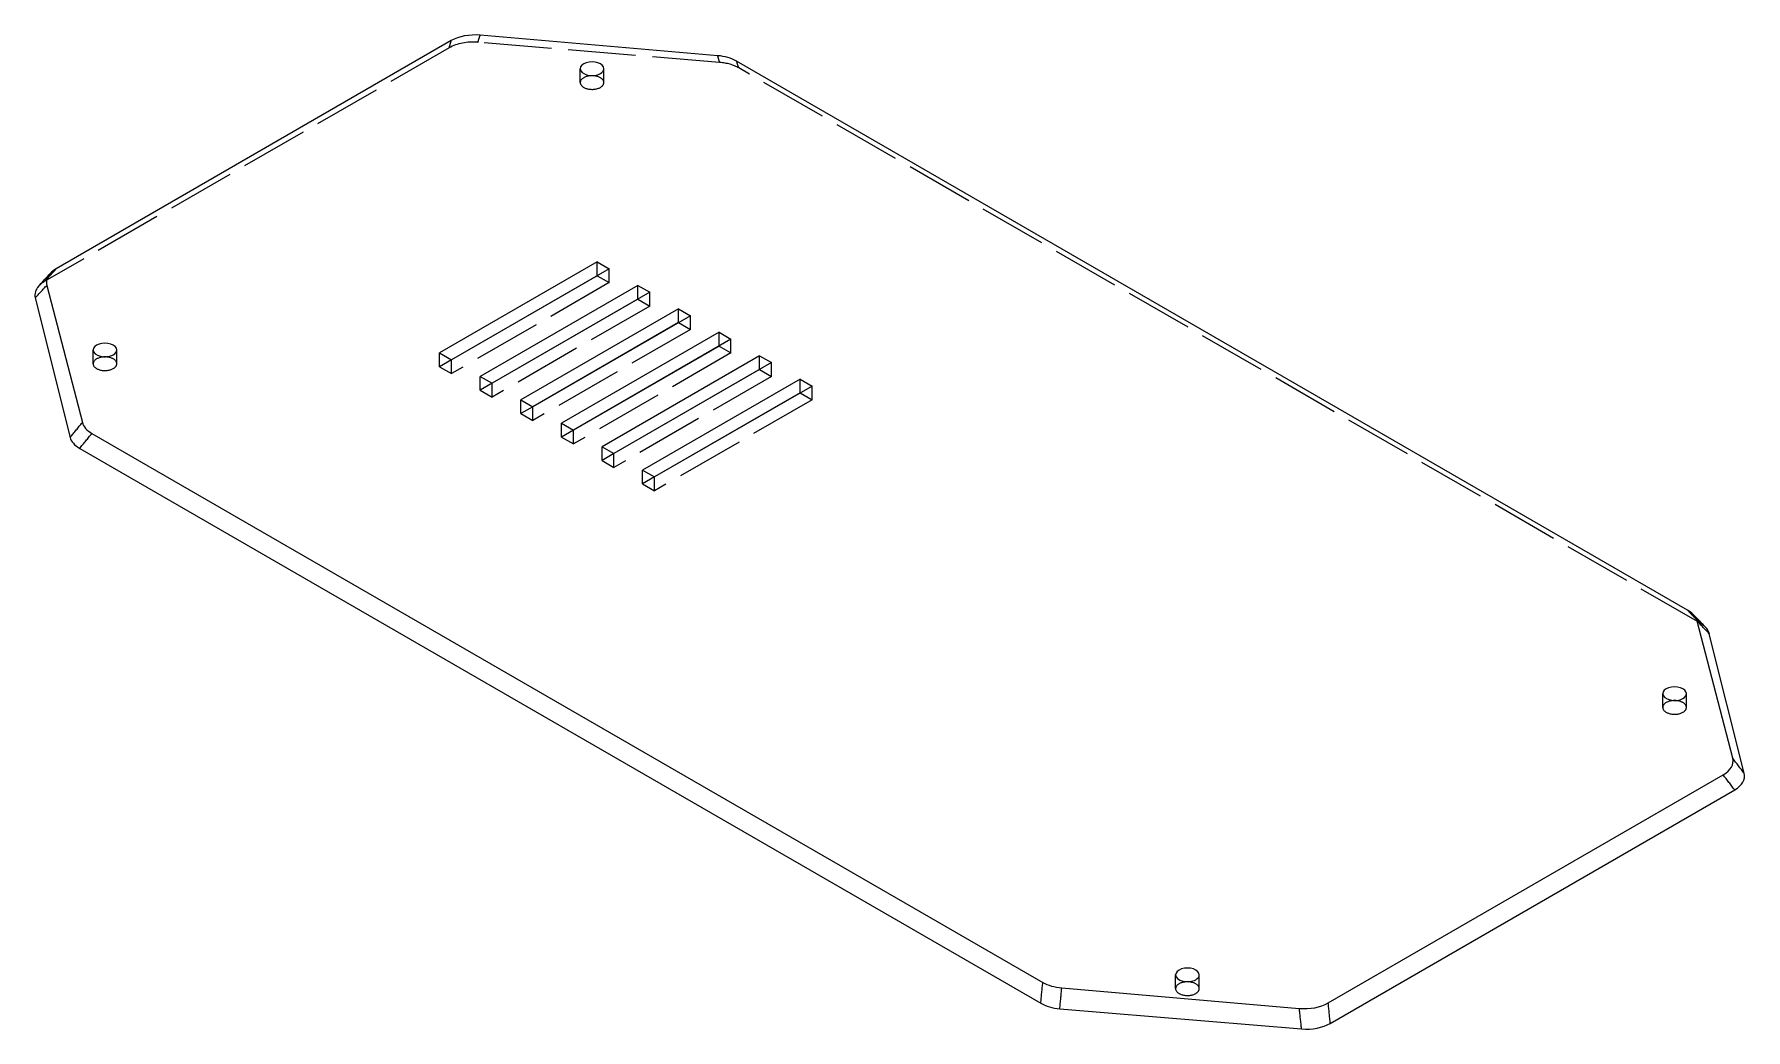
# Model space of a CAD drawing. Header units: millimetres. Extents: x -152 to 152, y -89 to 88.
import ezdxf

# ---------------------------------------------------------------- set-up
doc = ezdxf.new("R2010")
doc.units = ezdxf.units.MM
doc.linetypes.add('ACAD_ISO02W100', pattern=[15, 12, -3])
doc.layers.add('HIDDEN', color=7, linetype='ACAD_ISO02W100', lineweight=13)
doc.layers.add('VISIBLE', color=7, linetype='Continuous', lineweight=25)

msp = doc.modelspace()

# ---------------------------------------------------------------- linework, layer by layer
at = {"layer": 'HIDDEN'}
for p, q in [((-78.27, 85.45), (-150.13, 43.96)), ((-30.22, 82.85), (-73.17, 86.43)), ((-54.99, 79.28), (-54.99, 81.73)), ((-50.79, 79.28), (-50.79, 81.73)), ((143.93, -16.72), (-26.83, 81.87)), ((-49.85, 43.72), (-49.85, 46.17)), ((-49.85, 43.72), (-77.85, 27.56)), ((-51.97, 44.95), (-49.85, 43.72)), ((-42.64, 39.56), (-70.64, 23.39)), ((-44.76, 40.78), (-42.64, 39.56)), ((-42.64, 39.56), (-42.64, 42.01)), ((-37.55, 36.62), (-35.43, 35.4)), ((-35.43, 35.4), (-35.43, 37.84)), ((-35.43, 35.4), (-63.43, 19.23)), ((-28.21, 31.23), (-28.21, 33.68)), ((-141.54, 29.31), (-141.54, 31.76)), ((-137.34, 29.31), (-137.34, 31.76)), ((-79.97, 28.78), (-79.97, 31.23)), ((-28.21, 31.23), (-56.21, 15.06)), ((-30.33, 32.46), (-28.21, 31.23)), ((-77.85, 30.01), (-79.97, 28.78)), ((-79.97, 28.78), (-77.85, 27.56)), ((-77.85, 27.56), (-77.85, 30.01)), ((-23.12, 28.29), (-21, 27.07)), ((-21, 27.07), (-21, 29.52)), ((-72.76, 24.62), (-72.76, 27.07)), ((-70.64, 25.84), (-72.76, 24.62)), ((-72.76, 24.62), (-70.64, 23.39)), ((-70.64, 23.39), (-70.64, 25.84)), ((-21, 27.07), (-49, 10.9)), ((-13.79, 22.9), (-13.79, 25.35)), ((-65.55, 20.45), (-65.55, 22.9)), ((-63.43, 21.68), (-65.55, 20.45)), ((-63.43, 19.23), (-63.43, 21.68)), ((-13.79, 22.9), (-41.79, 6.74)), ((-15.91, 24.13), (-13.79, 22.9)), ((-65.55, 20.45), (-63.43, 19.23)), ((-58.34, 16.29), (-58.34, 18.74)), ((-56.21, 17.51), (-58.34, 16.29)), ((-58.34, 16.29), (-56.21, 15.06)), ((-56.21, 15.06), (-56.21, 17.51)), ((-51.12, 12.12), (-51.12, 14.57)), ((-49, 13.35), (-51.12, 12.12)), ((-49, 10.9), (-49, 13.35)), ((-51.12, 12.12), (-49, 10.9)), ((-43.91, 7.96), (-43.91, 10.41)), ((-41.79, 9.19), (-43.91, 7.96)), ((-41.79, 6.74), (-41.79, 9.19)), ((-43.91, 7.96), (-41.79, 6.74)), ((137.34, -31.76), (137.34, -29.31)), ((141.54, -31.76), (141.54, -29.31)), ((50.79, -81.73), (50.79, -79.28)), ((54.99, -81.73), (54.99, -79.28))]:
    msp.add_line(p, q, dxfattribs=at)
for centre, major_axis, start_param, end_param in [((-74.02, 83), (-6, 0), -1.714181, -0.785398), ((-31.07, 79.42), (-6, 0), -2.356194, -1.714181), ((-52.89, 79.28), (2.1, 0), 0, 3.141593), ((-52.89, 79.28), (2.1, 0), 3.141593, 5.497787), ((-52.89, 79.28), (2.1, 0), 5.497787, 6.283185), ((-145.89, 41.51), (-6, 0), -0.785398, -0.484589), ((-139.44, 29.31), (2.1, 0), 0, 3.141593), ((-139.44, 29.31), (2.1, 0), 3.141593, 5.497787), ((-139.44, 29.31), (2.1, 0), 5.497787, 6.283185), ((139.69, -19.17), (-6, 0), -2.629921, -2.356194), ((139.44, -31.76), (2.1, 0), 0, 3.141593), ((139.44, -31.76), (2.1, 0), 3.141593, 5.497787), ((139.44, -31.76), (2.1, 0), 5.497787, 6.283185), ((52.89, -81.73), (2.1, 0), 0, 3.141593), ((52.89, -81.73), (2.1, 0), 3.141593, 5.497787), ((52.89, -81.73), (2.1, 0), 5.497787, 6.283185)]:
    msp.add_ellipse(centre, major_axis=major_axis, ratio=0.57735, start_param=start_param, end_param=end_param, dxfattribs=at)
for points in [[(-78.27, 85.45), (-77.91, 86.72)], [(-73.17, 86.43), (-72.77, 87.7)], [(-30.22, 82.85), (-30.56, 84.04)], [(-26.83, 81.87), (-27.2, 83.07)], [(-150.13, 43.96), (-148.09, 46.2)], [(143.93, -16.72), (141.75, -14.48)]]:
    msp.add_open_spline(points, degree=1, dxfattribs=at)
at = {"layer": 'VISIBLE'}
for p, q in [((-77.91, 86.72), (-148.09, 46.2)), ((-30.56, 84.04), (-72.77, 87.7)), ((141.75, -14.48), (-27.2, 83.07)), ((-51.97, 47.4), (-79.97, 31.23)), ((-49.85, 46.17), (-77.85, 30.01)), ((-51.97, 47.4), (-49.85, 46.17)), ((-51.97, 44.95), (-51.97, 47.4)), ((-149.78, 43.24), (-143.45, 18.87)), ((-51.97, 44.95), (-77.85, 30.01)), ((-44.76, 43.23), (-72.76, 27.07)), ((-44.76, 43.23), (-42.64, 42.01)), ((-44.76, 40.78), (-44.76, 43.23)), ((-151.82, 41.02), (-145.62, 16.22)), ((-42.64, 42.01), (-70.64, 25.84)), ((-44.76, 40.78), (-70.64, 25.84)), ((-37.55, 39.07), (-65.55, 22.9)), ((-35.43, 37.84), (-63.43, 21.68)), ((-37.55, 36.62), (-63.43, 21.68)), ((-37.55, 39.07), (-35.43, 37.84)), ((-37.55, 36.62), (-37.55, 39.07)), ((-30.33, 34.91), (-58.34, 18.74)), ((-28.21, 33.68), (-56.21, 17.51)), ((-30.33, 34.91), (-28.21, 33.68)), ((-30.33, 32.46), (-30.33, 34.91)), ((-79.97, 31.23), (-77.85, 30.01)), ((-30.33, 32.46), (-56.21, 17.51)), ((-23.12, 30.74), (-51.12, 14.57)), ((-23.12, 30.74), (-21, 29.52)), ((-23.12, 28.29), (-23.12, 30.74)), ((-21, 29.52), (-49, 13.35)), ((-23.12, 28.29), (-49, 13.35)), ((-72.76, 27.07), (-70.64, 25.84)), ((-15.91, 26.58), (-43.91, 10.41)), ((-13.79, 25.35), (-41.79, 9.19)), ((-15.91, 26.58), (-13.79, 25.35)), ((-15.91, 24.13), (-15.91, 26.58)), ((-65.55, 22.9), (-63.43, 21.68)), ((-15.91, 24.13), (-41.79, 9.19)), ((-58.34, 18.74), (-56.21, 17.51)), ((-141.75, 16.93), (27.2, -80.62)), ((-143.93, 14.27), (26.83, -84.32)), ((-51.12, 14.57), (-49, 13.35)), ((-43.91, 10.41), (-41.79, 9.19)), ((149.78, -40.79), (143.45, -16.42)), ((151.82, -43.47), (145.62, -18.67)), ((77.91, -84.27), (148.09, -43.75)), ((78.27, -87.9), (150.13, -46.41)), ((30.56, -81.59), (72.77, -85.25)), ((30.22, -85.3), (73.17, -88.88))]:
    msp.add_line(p, q, dxfattribs=at)
for centre, major_axis, start_param, end_param in [((-73.66, 84.27), (-6, 0), -1.719638, -0.785398), ((-52.89, 81.73), (2.1, 0), 0, 3.141593), ((-31.45, 80.62), (-6, 0), -2.356194, -1.719638), ((-52.89, 81.73), (2.1, 0), 3.141593, 5.497787), ((-52.89, 81.73), (2.1, 0), 5.497787, 6.283185), ((-143.84, 43.75), (-6, 0), -0.785398, -0.484585), ((-145.89, 41.51), (-6, 0), -6.767775, -6.139801), ((-143.84, 43.75), (-6, 0), -6.76777, -6.134344), ((-139.44, 31.76), (2.1, 0), 0, 3.141593), ((-139.44, 31.76), (2.1, 0), 3.141593, 5.497787), ((-139.44, 31.76), (2.1, 0), 5.497787, 6.283185), ((-137.51, 19.38), (-6, 0), -6.134344, -5.497787), ((-139.69, 16.72), (-6, 0), -6.139801, -5.497787), ((137.51, -16.93), (-6, 0), -2.629928, -2.356194), ((137.51, -16.93), (-6, 0), -2.992751, -2.629928), ((139.69, -19.17), (-6, 0), -2.998208, -2.629921), ((139.44, -29.31), (2.1, 0), 0, 3.141593), ((139.44, -29.31), (2.1, 0), 3.141593, 5.497787), ((139.44, -29.31), (2.1, 0), 5.497787, 6.283185), ((143.84, -41.3), (-6, 0), -3.926991, -2.992751), ((145.89, -43.96), (-6, 0), -3.926991, -2.998208), ((52.89, -79.28), (2.1, 0), 0, 3.141593), ((31.45, -78.17), (-6, 0), -5.497787, -4.861231), ((52.89, -79.28), (2.1, 0), 3.141593, 5.497787), ((52.89, -79.28), (2.1, 0), 5.497787, 6.283185), ((31.07, -81.87), (-6, 0), -5.497787, -4.855774), ((73.66, -81.82), (-6, 0), -4.861231, -3.926991), ((74.02, -85.45), (-6, 0), -4.855774, -3.926991)]:
    msp.add_ellipse(centre, major_axis=major_axis, ratio=0.57735, start_param=start_param, end_param=end_param, dxfattribs=at)
for points in [[(-151.82, 41.02), (-149.78, 43.24)], [(-151.2, 43.13), (-149.15, 45.37)], [(-145.62, 16.22), (-143.45, 18.87)], [(-143.93, 14.27), (-141.75, 16.93)], [(144.92, -17.47), (142.74, -15.23)], [(145.62, -18.67), (143.45, -16.42)], [(151.82, -43.47), (149.78, -40.79)], [(150.13, -46.41), (148.09, -43.75)], [(26.83, -84.32), (27.2, -80.62)], [(30.22, -85.3), (30.56, -81.59)], [(78.27, -87.9), (77.91, -84.27)], [(73.17, -88.88), (72.77, -85.25)]]:
    msp.add_open_spline(points, degree=1, dxfattribs=at)

doc.saveas('drawing.dxf')
